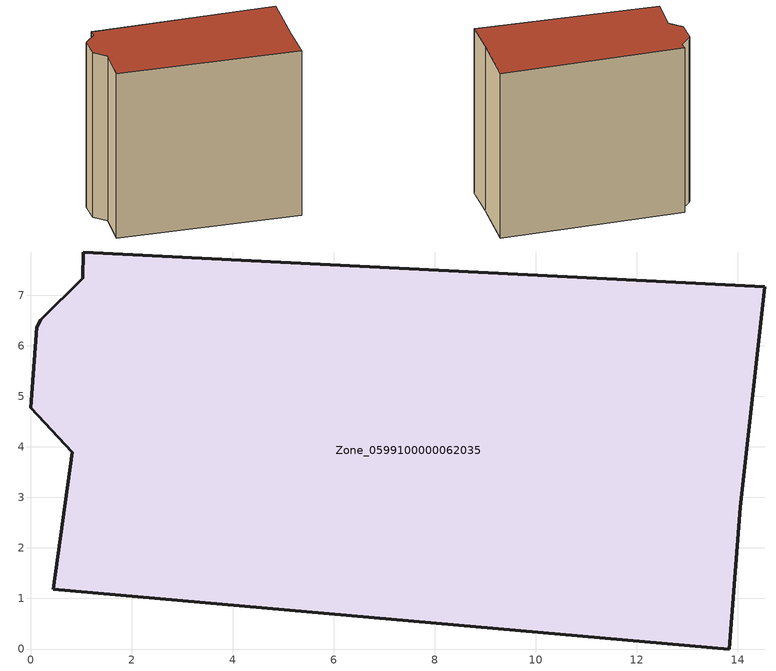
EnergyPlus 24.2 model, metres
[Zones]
Zone_0599100000062035
 floor ground (C_G): 0.12,6.37 0.2,6.52 1.03,7.34 1.04,7.86 14.53,7.17 14.05,2.81 13.83,0 0.44,1.18 0.82,3.9 0,4.78 z0
 wall outside (C_F): 1.03,7.34 0.2,6.52 0.12,6.37 0,4.78 0.82,3.9 0.44,1.18 13.83,0 14.05,2.81 14.53,7.17 1.04,7.86 1.03,7.34 z0:12.87
 roof outside (C_R): 0.2,6.52 0.12,6.37 0,4.78 0.82,3.9 0.44,1.18 13.83,0 14.05,2.81 14.53,7.17 1.04,7.86 1.03,7.34 z12.87
[BUILDING]
Pand.0599100000062035: North Axis=0; Terrain=City; Loads Convergence Tolerance Value=0.04; Temperature Convergence Tolerance Value=0.4; Solar Distribution=FullExterior; Maximum Number of Warmup Days=25; Minimum Number of Warmup Days=1
[Site:Location]
Rotterdam.The.Hague.AP_ZH_NLD Design_Conditions: Latitude=51.96; Longitude=4.45; Time Zone=1; Elevation=-4.5
[SITE:GROUNDTEMPERATURE:BUILDINGSURFACE]
18, 18, 18, 18, 18, 18, 18, 18, 18, 18, 18, 18
[MATERIAL] Thermal Absorptance=0.9; Solar Absorptance=0.7; Visible Absorptance=0.7
Name | Roughness | Thickness | Conductivity | Density | Specific Heat
G.TI.1946 | MediumSmooth | 0.15 | 1 | 540 | 1210
F.TI.1946 | Rough | 0.3 | 0.857143 | 1920 | 840
R.TI.1946 | MediumRough | 0.2 | 0.1 | 1500 | 1000
[CONSTRUCTION]
C_G: G.TI.1946
C_F: F.TI.1946
C_R: R.TI.1946
[ZONE]
Zone_0599100000062035: Type=1; Multiplier=1; Ceiling Height=Autocalculate; Volume=Autocalculate; Floor Area=autocalculate; Part of Total Floor Area=Yes
[ZONEINFILTRATION:DESIGNFLOWRATE]
Infil_Zone_0599100000062035: Zone or ZoneList or Space or SpaceList=Zone_0599100000062035; Schedule=AlwaysOn; Design Flow Rate Calculation Method=Flow/Area; Flow Rate per Floor Area=0.003; Constant Term Coefficient=1; Temperature Term Coefficient=0; Velocity Term Coefficient=0; Velocity Squared Term Coefficient=0
[HVACTEMPLATE:ZONE:IDEALLOADSAIRSYSTEM]
Zone_0599100000062035: Maximum Heating Supply Air Temperature=50; Minimum Cooling Supply Air Temperature=13; Maximum Heating Supply Air Humidity Ratio=0.0156; Minimum Cooling Supply Air Humidity Ratio=0.0077; Heating Limit=NoLimit; Cooling Limit=NoLimit; Dehumidification Control Type=ConstantSensibleHeatRatio; Cooling Sensible Heat Ratio=0.7; Dehumidification Setpoint=60; Humidification Control Type=None; Humidification Setpoint=30; Outdoor Air Method=None; Outdoor Air Flow Rate per Person=0.00944; Outdoor Air Flow Rate per Zone Floor Area=0; Outdoor Air Flow Rate per Zone=0; Demand Controlled Ventilation Type=None; Outdoor Air Economizer Type=NoEconomizer; Heat Recovery Type=None; Sensible Heat Recovery Effectiveness=0.7; Latent Heat Recovery Effectiveness=0.65
[ZONECONTROL:THERMOSTAT]
ThermostatControl_Zone_0599100000062035: Zone or ZoneList=Zone_0599100000062035; Control Type Schedule=DualSetpointControlType; Control 1=Thermostat_Zone_0599100000062035; Temperature Difference Between Cutout And Setpoint=0
[THERMOSTATSETPOINT:DUALSETPOINT]
Thermostat_Zone_0599100000062035: Heating Setpoint Temperature Schedule=HeatingSetpoint_Zone_0599100000062035; Cooling Setpoint Temperature Schedule=CoolingSetpoint_Zone_0599100000062035
[SCHEDULE:COMPACT]
HeatingSetpoint_Zone_0599100000062035: Through: 12/31, For: AllDays, Until: 24:00, 21
CoolingSetpoint_Zone_0599100000062035: Through: 12/31, For: AllDays, Until: 24:00, 24
DualSetpointControlType: Through: 12/31, For: AllDays, Until: 24:00, 4
AlwaysOn: Through: 12/31, For: AllDays, Until: 24:00, 1
